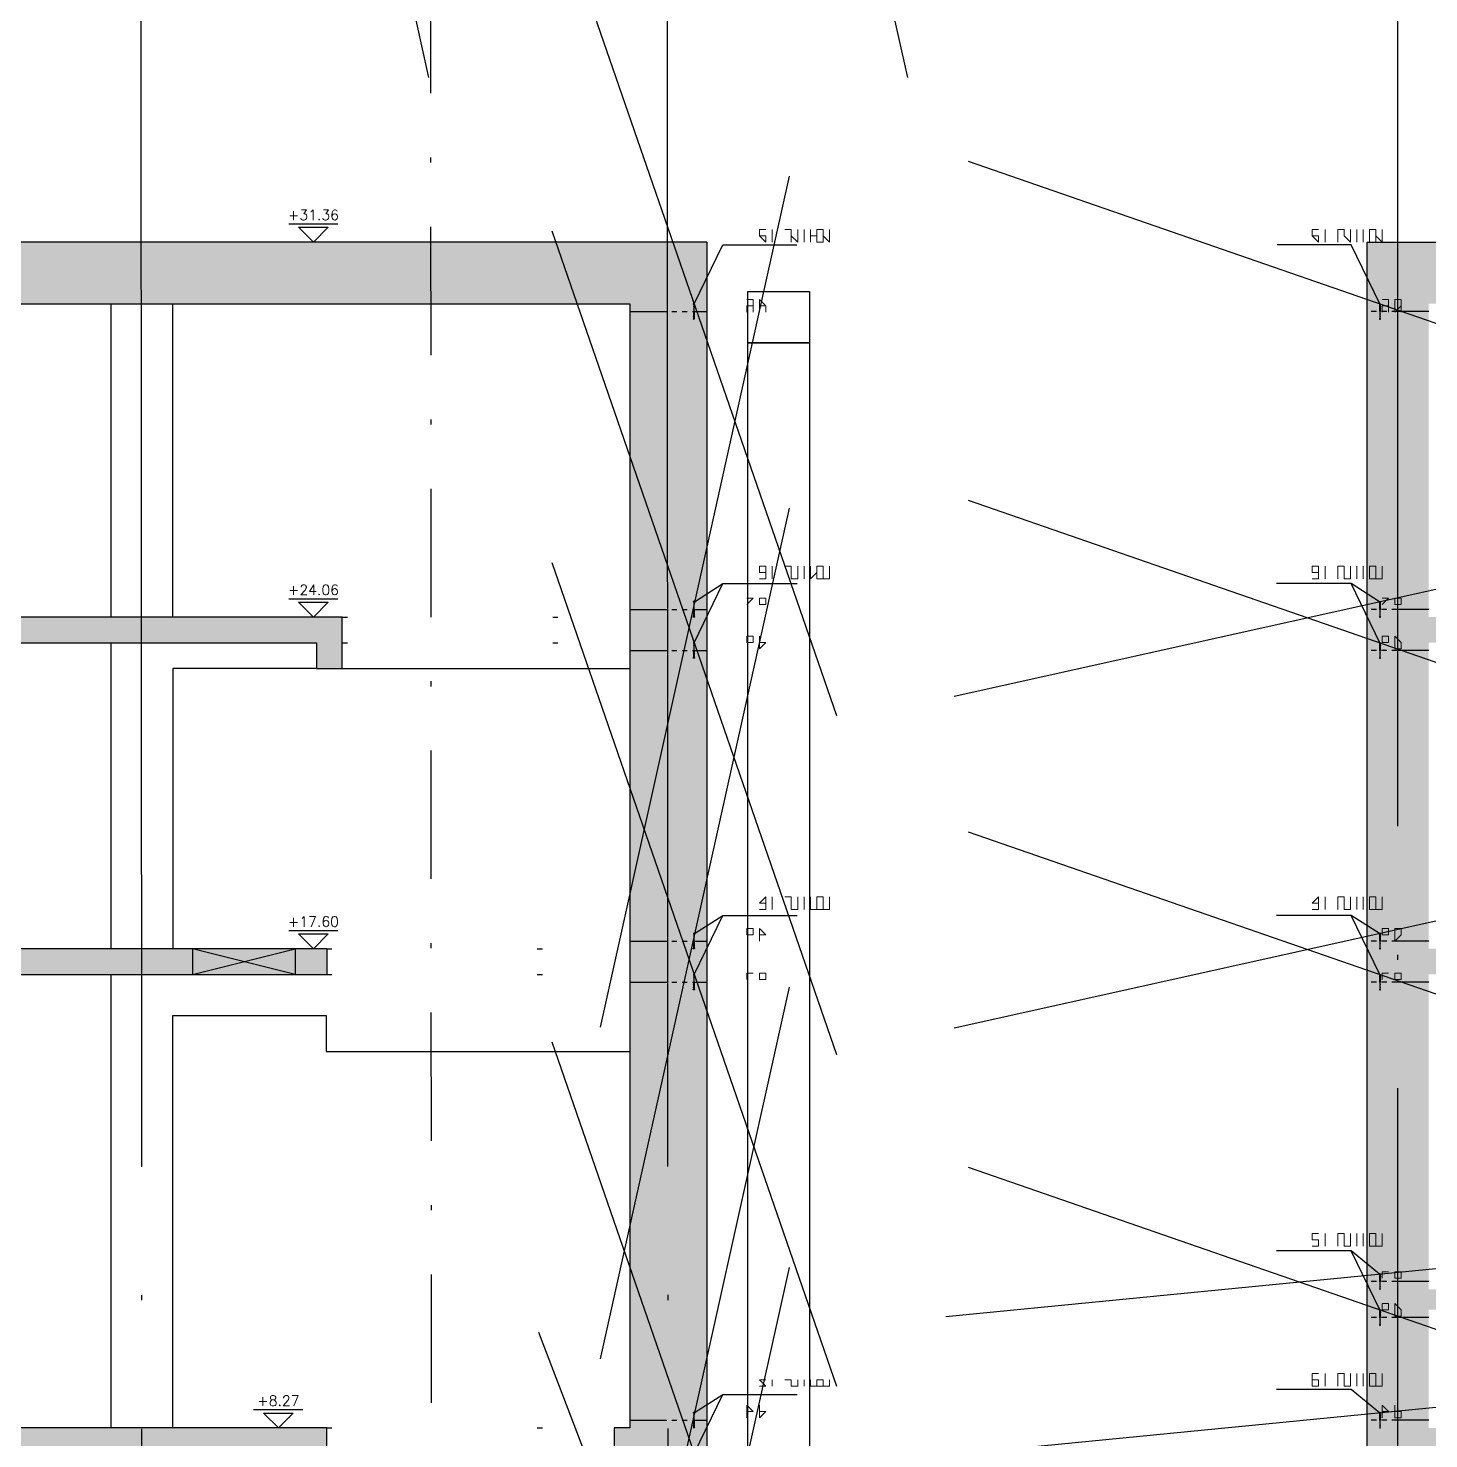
# Model space of a CAD drawing. Header units: millimetres. Extents: x 400382 to 401500, y 4543975 to 4544133.
# Drawn here: x 400696.34 to 400723.62, y 4544030.9 to 4544058.37 of the extents above; entities that cross this region are included whole.
import ezdxf
from ezdxf.enums import TextEntityAlignment as Align

# ---------------------------------------------------------------- set-up
doc = ezdxf.new("R2010")
doc.units = ezdxf.units.MM
for name, pattern in [('ACAD_ISO05W100', [33, 24, -3, 0, -3, 0, -3]), ('AKS', [3, 2.5, -0.25, 0, -0.25]), ('CIZGI', [0.4, 0.25, -0.15]), ('CONTINU', [0]), ('DASHDOT2', [0.5, 0.25, -0.125, 0, -0.125]), ('Dot', [4, 0, -4])]:
    doc.linetypes.add(name, pattern=pattern)
for name, color, linetype in [('aks prota', 2, 'AKS'), ('görünüş prota', 4, 'Continuous'), ('inşaat derzi prota', 11, 'Continuous'), ('kesik prota', 2, 'CIZGI'), ('kesit prota', 1, 'Continuous'), ('kesit tarama prota', 252, 'Continuous'), ('kot prota', 4, 'Continuous'), ('not çizgisi prota', 4, 'Continuous'), ('PRT-AL-TUNEL_EKSENI', 14, 'DASHDOT2'), ('PRT-CST-rc_level', 6, 'Continuous'), ('PRT-CST-rc_levermark', 4, 'Continuous'), ('st_s_su tutucu', 2, 'Continuous'), ('st_s_ölçü', 4, 'Continuous')]:
    doc.layers.add(name, color=color, linetype=linetype)
doc.layers.add('PRT-KD-kazik', color=172, linetype='Continuous', lineweight=25)
doc.styles.add('OLCU', font='romanstw.shx')
doc.dimstyles.new('1-50', dxfattribs={"dimtxt": 10, "dimasz": 4, "dimexe": 4, "dimexo": 8, "dimgap": 4, "dimtad": 1, "dimdec": 1, "dimrnd": 0.05, "dimzin": 9, "dimdsep": 46, "dimtxsty": 'OLCU', "dimblk1": 'OBLIQUE', "dimblk2": 'OBLIQUE', "dimsah": 1, "dimcen": 2, "dimdle": 4, "dimclrd": 4, "dimclre": 4, "dimclrt": 3, "dimadec": 1, "dimazin": 0, "dimtfac": 1, "dimtdec": 1, "dimtix": 1, "dimtmove": 2, "dimatfit": 3, "dimldrblk": 'OBLIQUE', "dimfxl": 1, "dimtvp": 1, "dimtolj": 1, "dimtzin": 1, "dimarcsym": 0})

# ---------------------------------------------------------------- blocks, each defined once
blk = doc.blocks.new('_Oblique')
at = {"layer": 'st_s_ölçü', "lineweight": -2}
blk.add_line((-0.5, -0.5), (0.5, 0.5), dxfattribs=at)
blk = doc.blocks.new('D')
at = {"layer": 'st_s_su tutucu', "linetype": 'CONTINU', "ltscale": 0.2}
for p, q in [((-39987.83090962706, 52508.18991963421), (-39992.63090966878, 52508.18991966914)), ((-39992.63090966878, 52508.18991966914), (-39992.63090980848, 52507.38991968935)), ((-39992.63090980848, 52507.38991968935), (-39990.63090962501, 52506.05655179494)), ((-39990.63090992199, 52478.65671955824), (-39991.93117670823, 52478.6567195757)), ((-39991.93117670823, 52478.6567195757), (-39991.93117659182, 52477.72311959402)), ((-39991.93117659182, 52477.72311959402), (-39990.63090987367, 52477.72311951835)), ((-39990.6309096902, 52498.50671976196), (-39991.53117650332, 52498.50671977942)), ((-39991.53117650332, 52498.50671977942), (-39991.53117639622, 52497.87311976865)), ((-39991.53117639622, 52497.87311976865), (-39990.63090970417, 52497.87311978029)), ((-39990.63090980196, 52488.50671968629), (-39991.53117661508, 52488.50671963972)), ((-39991.53117661508, 52488.50671963972), (-39991.53117662905, 52487.87311965806)), ((-39991.53117662905, 52487.87311965806), (-39990.630909937, 52487.87311964059)), ((-39991.53117661508, 52467.87311965223), (-39991.53117662905, 52468.5067196339)), ((-39991.53117662905, 52468.5067196339), (-39990.630909937, 52468.50671965136)), ((-39990.63090980196, 52467.87311960567), (-39991.53117661508, 52467.87311965223)), ((-39990.63090962501, 52506.05655179494), (-39990.6309096902, 52498.50671976196)), ((-39990.63090970417, 52497.87311978029), (-39990.63090980196, 52488.50671968629)), ((-39990.630909937, 52487.87311964059), (-39990.63090992199, 52478.65671955824)), ((-39990.630909937, 52468.50671965136), (-39990.63090992199, 52477.72311973372)), ((-39990.63090970417, 52458.50671951166), (-39990.63090980196, 52467.87311960567)), ((-39989.83090974534, 52506.05655187643), (-39987.83090964103, 52507.38991968935)), ((-39989.83090955907, 52498.50671965136), (-39989.83090974534, 52506.05655187643)), ((-39988.9306429881, 52498.50671966883), (-39989.83090955907, 52498.50671965136)), ((-39989.83090992229, 52488.50671961062), (-39989.83090981984, 52497.87311973373)), ((-39989.83090981984, 52497.87311973373), (-39988.93064300207, 52497.87311962313)), ((-39988.93064335132, 52488.50671965136), (-39989.83090992229, 52488.50671961062)), ((-39989.83091007002, 52478.65671960481), (-39989.8309099316, 52487.87311978029)), ((-39989.8309099316, 52487.87311978029), (-39988.93064311383, 52487.87311964059)), ((-39988.53064343977, 52478.65671965137), (-39989.83091007002, 52478.65671960481)), ((-39989.83090998934, 52477.72311965805), (-39988.53064344908, 52477.72311964058)), ((-39989.83091007002, 52477.72311968715), (-39989.8309099316, 52468.50671951166)), ((-39989.8309099316, 52468.50671951166), (-39988.93064311383, 52468.50671965136)), ((-39988.93064335132, 52467.87311964059), (-39989.83090992229, 52467.87311968134)), ((-39989.83090992229, 52467.87311968134), (-39989.83090981984, 52458.50671955823)), ((-39988.93064300207, 52497.87311962313), (-39988.9306429881, 52498.50671966883)), ((-39988.93064311383, 52487.87311964059), (-39988.93064335132, 52488.50671965136)), ((-39988.93064311383, 52468.50671965136), (-39988.93064335132, 52467.87311964059)), ((-39988.53064344908, 52477.72311964058), (-39988.53064343977, 52478.65671965137)), ((-39987.83090964103, 52507.38991968935), (-39987.83090962706, 52508.18991963421)), ((-39992.63090980848, 52448.98991960261), (-39990.63090962501, 52450.32328749701)), ((-39992.63090966878, 52448.18991962282), (-39992.63090980848, 52448.98991960261)), ((-39987.83090962706, 52448.18991965774), (-39992.63090966878, 52448.18991962282)), ((-39991.53117650332, 52457.87311951254), (-39991.53117639622, 52458.50671952331)), ((-39991.53117639622, 52458.50671952331), (-39990.63090970417, 52458.50671951166)), ((-39990.6309096902, 52457.87311953), (-39991.53117650332, 52457.87311951254)), ((-39990.63090962501, 52450.32328749701), (-39990.6309096902, 52457.87311953)), ((-39989.83090981984, 52458.50671955823), (-39988.93064300207, 52458.50671966883)), ((-39988.9306429881, 52457.87311962313), (-39989.83090955907, 52457.87311964059)), ((-39989.83090955907, 52457.87311964059), (-39989.83090974534, 52450.32328741552)), ((-39989.83090974534, 52450.32328741552), (-39987.83090964103, 52448.98991960261)), ((-39988.93064300207, 52458.50671966883), (-39988.9306429881, 52457.87311962313)), ((-39987.83090964103, 52448.98991960261), (-39987.83090962706, 52448.18991965774))]:
    blk.add_line(p, q, dxfattribs=at)
blk = doc.blocks.new('KOTK5')
at = {"layer": 'PRT-CST-rc_levermark'}
blk.add_line((216.6666666667443, 160), (-213.3333333332557, 160), dxfattribs=at)
blk.add_lwpolyline([(130, 130), (-130, 130), (0, 0)], close=True, dxfattribs=at)
at = {"layer": 'PRT-CST-rc_level', "style": 'OLCU'}
blk.add_attdef('000.00', text='', height=90, dxfattribs=at).set_placement((0, 193.1381784435362), align=Align.CENTER)

msp = doc.modelspace()

# ---------------------------------------------------------------- hatches: boundary and pattern name
at = {"layer": 'kesit tarama prota'}
h = msp.add_hatch(color=256, dxfattribs=at)
h.dxf.hatch_style = 1
h.paths.add_polyline_path([(400808.8472746985, 4544017.599164851), (400784.5815434135, 4544017.599164851), (400784.5815434135, 4544019.329164851), (400830.3465555604, 4544019.329164851), (400830.3465555604, 4544017.599164851), (400810.1871660505, 4544017.599164851), (400810.1871660505, 4544015.049161539), (400843.7878242671, 4544015.049161539), (400843.7878242671, 4544017.599161539), (400843.7878242671, 4544031.109164851), (400843.7622243776, 4544031.109164851), (400843.7622243776, 4544033.409164851), (400844.2622243776, 4544033.409164851), (400844.2622243776, 4544033.609164851), (400846.6412325969, 4544033.609164851), (400846.6412325969, 4544031.109164851), (400843.7878242671, 4544031.109164851), (400843.7878242671, 4544029.409164851), (400863.8162687602, 4544029.409164851), (400865.0259509259, 4544025.659164851), (400873.1232243758, 4544025.659164851), (400873.1232243758, 4544054.199164851), (400865.0212243546, 4544054.199164851), (400865.0212243546, 4544056.859164851), (400862.4232243565, 4544056.859164851), (400862.4232243565, 4544054.199164851), (400858.1232243564, 4544054.199164851), (400858.1232243564, 4544057.369164851), (400857.8232243566, 4544057.369164851), (400857.8232243566, 4544052.99916485), (400862.2232243565, 4544052.99916485), (400862.2232243565, 4544046.899164852), (400862.2232243565, 4544046.399164852), (400862.2232243565, 4544040.439164851), (400862.2232243565, 4544039.939164851), (400862.2232243565, 4544031.109164851), (400846.9412325968, 4544031.109164851), (400846.9412325968, 4544033.409164851), (400860.4232243565, 4544033.409164851), (400860.4232243565, 4544033.809164851), (400844.0622243776, 4544033.809164851), (400844.0622243776, 4544033.609164851), (400843.7622243776, 4544033.609164851), (400843.7622243776, 4544033.99916485), (400843.4622243776, 4544033.99916485), (400843.4622243776, 4544034.16916485), (400843.1622243775, 4544034.16916485), (400843.1622243775, 4544034.33916485), (400842.8622243777, 4544034.33916485), (400842.8622243777, 4544034.509164851), (400842.5622243776, 4544034.509164851), (400842.5622243776, 4544034.679164851), (400842.2622243776, 4544034.679164851), (400842.2622243776, 4544034.849164851), (400841.9622243776, 4544034.849164851), (400841.9622243776, 4544035.019164851), (400841.6622243775, 4544035.019164851), (400841.6622243775, 4544035.189164851), (400841.3622243777, 4544035.189164851), (400841.3622243777, 4544035.359164851), (400841.0622243776, 4544035.359164851), (400841.0622243776, 4544035.529164851), (400840.7622243776, 4544035.529164851), (400840.7622243776, 4544035.699164851), (400840.4622243776, 4544035.699164851), (400840.4622243776, 4544035.869164851), (400840.1622243775, 4544035.869164851), (400840.1622243775, 4544036.039164851), (400838.9622243776, 4544036.039164851), (400838.9622243776, 4544036.209164851), (400838.6622243775, 4544036.209164851), (400838.6622243775, 4544036.379164851), (400838.3622243777, 4544036.379164851), (400838.3622243777, 4544036.549164851), (400838.0622243776, 4544036.549164851), (400838.0622243776, 4544036.719164851), (400837.7622243776, 4544036.719164851), (400837.7622243776, 4544036.889164851), (400837.4622243776, 4544036.889164851), (400837.4622243776, 4544037.059164851), (400837.1622243775, 4544037.059164851), (400837.1622243775, 4544037.229164851), (400836.8622243777, 4544037.229164851), (400836.8622243777, 4544037.399164851), (400836.5622243776, 4544037.399164851), (400836.5622243776, 4544037.569164851), (400836.2622243776, 4544037.569164851), (400836.2622243776, 4544037.739164851), (400835.9622243776, 4544037.739164851), (400835.9622243776, 4544037.909164851), (400835.6622243775, 4544037.909164851), (400835.6622243775, 4544038.079164851), (400835.3622243777, 4544038.079164851), (400835.3622243777, 4544038.24916485), (400834.1622243775, 4544038.24916485), (400834.1622243775, 4544038.41916485), (400833.8622243777, 4544038.41916485), (400833.8622243777, 4544038.58916485), (400833.5622243776, 4544038.58916485), (400833.5622243776, 4544038.759164851), (400833.2622243776, 4544038.759164851), (400833.2622243776, 4544038.929164851), (400832.9622243776, 4544038.929164851), (400832.9622243776, 4544039.099164851), (400832.6622243775, 4544039.099164851), (400832.6622243775, 4544039.269164851), (400832.3622243777, 4544039.269164851), (400832.3622243777, 4544039.439164851), (400832.0622243776, 4544039.439164851), (400832.0622243776, 4544039.609164851), (400831.7622243776, 4544039.609164851), (400831.7622243776, 4544039.779164851), (400831.4622243776, 4544039.779164851), (400831.4622243776, 4544039.949164851), (400831.1622243775, 4544039.949164851), (400831.1622243775, 4544040.119164851), (400830.8622243777, 4544040.119164851), (400830.8622243777, 4544040.289164851), (400830.5622243776, 4544040.289164851), (400830.5622243776, 4544040.439164851), (400815.3376212104, 4544040.439164851), (400815.3376212104, 4544046.349164852), (400815.0376212103, 4544046.349164852), (400815.0376212103, 4544040.439164851), (400809.0376212103, 4544040.439164851), (400809.0376212103, 4544046.349164852), (400808.7376212105, 4544046.349164852), (400808.7376212105, 4544040.439164851), (400808.7376212105, 4544040.339164851), (400808.4876212105, 4544040.339164851), (400808.4876212105, 4544040.439164851), (400793.228035243, 4544040.439164851), (400793.228035243, 4544039.939164851), (400828.0117357427, 4544039.939164851), (400828.0117357427, 4544038.439164851), (400832.3339824385, 4544038.439164851), (400840.3533776782, 4544033.809164851), (400795.528035243, 4544033.809164851), (400795.528035243, 4544033.409164851), (400840.8412325969, 4544033.409164851), (400840.8412325969, 4544031.109164851), (400820.0580352428, 4544031.109164851), (400820.0580352428, 4544033.359164851), (400819.758035243, 4544033.359164851), (400819.758035243, 4544031.109164851), (400802.758035243, 4544031.109164851), (400802.758035243, 4544033.359164851), (400802.458035243, 4544033.359164851), (400802.458035243, 4544031.109164851), (400795.6280352429, 4544031.109164851), (400795.6280352429, 4544030.109164851), (400840.725481357, 4544030.109164851), (400840.725481357, 4544025.649164851), (400795.6280352429, 4544025.649164851), (400795.6280352429, 4544024.149164851), (400793.528035243, 4544024.149164851), (400793.528035243, 4544025.649164851), (400776.2167589676, 4544025.649164851), (400776.2167589676, 4544025.449164851), (400775.9165133359, 4544025.449164851), (400775.9165133359, 4544025.83916485), (400775.6265133359, 4544025.83916485), (400775.6265133359, 4544026.009164851), (400775.336513336, 4544026.009164851), (400775.336513336, 4544026.179164851), (400775.046513336, 4544026.179164851), (400775.046513336, 4544026.349164851), (400774.756513336, 4544026.349164851), (400774.756513336, 4544026.519164851), (400774.4665133359, 4544026.519164851), (400774.4665133359, 4544026.689164851), (400774.1765133359, 4544026.689164851), (400774.1765133359, 4544026.859164851), (400773.8865133359, 4544026.859164851), (400773.8865133359, 4544027.029164851), (400773.5965133361, 4544027.029164851), (400773.5965133361, 4544027.199164851), (400773.306513336, 4544027.199164851), (400773.306513336, 4544027.369164851), (400773.016513336, 4544027.369164851), (400773.016513336, 4544027.539164851), (400772.7265133359, 4544027.539164851), (400772.7265133359, 4544027.709164851), (400772.4365133359, 4544027.709164851), (400772.4365133359, 4544027.879164851), (400772.1465133359, 4544027.879164851), (400772.1465133359, 4544028.049164851), (400771.8565133361, 4544028.049164851), (400771.8565133361, 4544028.219164851), (400771.566513336, 4544028.219164851), (400771.566513336, 4544028.389164851), (400770.076513336, 4544028.389164851), (400770.076513336, 4544028.559164851), (400769.786513336, 4544028.559164851), (400769.786513336, 4544028.729164851), (400769.496513336, 4544028.729164851), (400769.496513336, 4544028.899164851), (400769.2065133359, 4544028.899164851), (400769.2065133359, 4544029.069164851), (400768.9165133359, 4544029.069164851), (400768.9165133359, 4544029.239164851), (400768.6265133359, 4544029.239164851), (400768.6265133359, 4544029.409164851), (400768.336513336, 4544029.409164851), (400768.336513336, 4544029.579164851), (400768.046513336, 4544029.579164851), (400768.046513336, 4544029.74916485), (400767.756513336, 4544029.74916485), (400767.756513336, 4544029.91916485), (400767.4665133359, 4544029.91916485), (400767.4665133359, 4544030.08916485), (400767.1765133359, 4544030.08916485), (400767.1765133359, 4544030.259164851), (400766.8865133359, 4544030.259164851), (400766.8865133359, 4544030.429164851), (400766.5965133361, 4544030.429164851), (400766.5965133361, 4544030.599164851), (400766.306513336, 4544030.599164851), (400766.306513336, 4544030.769164851), (400766.016513336, 4544030.769164851), (400766.016513336, 4544030.939164851), (400765.7265133359, 4544030.939164851), (400765.7265133359, 4544031.109164851), (400764.236513336, 4544031.109164851), (400764.236513336, 4544031.279164851), (400763.9465133359, 4544031.279164851), (400763.9465133359, 4544031.449164851), (400763.6565133359, 4544031.449164851), (400763.6565133359, 4544031.619164851), (400763.3665133361, 4544031.619164851), (400763.3665133361, 4544031.789164851), (400763.076513336, 4544031.789164851), (400763.076513336, 4544031.959164851), (400762.786513336, 4544031.959164851), (400762.786513336, 4544032.129164851), (400762.496513336, 4544032.129164851), (400762.496513336, 4544032.299164851), (400762.2065133359, 4544032.299164851), (400762.2065133359, 4544032.469164851), (400761.9165133359, 4544032.469164851), (400761.9165133359, 4544032.639164851), (400761.6265133359, 4544032.639164851), (400761.6265133359, 4544032.809164851), (400761.336513336, 4544032.809164851), (400761.336513336, 4544032.979164851), (400761.046513336, 4544032.979164851), (400761.046513336, 4544033.149164851), (400760.756513336, 4544033.149164851), (400760.756513336, 4544033.319164851), (400760.4665133359, 4544033.319164851), (400760.4665133359, 4544033.489164851), (400760.1765133359, 4544033.489164851), (400760.1765133359, 4544033.659164851), (400759.8865133359, 4544033.659164851), (400759.8865133359, 4544033.809164851), (400733.3232243757, 4544033.809164851), (400733.3232243757, 4544039.939164851), (400740.8732248032, 4544039.939164851), (400740.8732248032, 4544040.439164851), (400733.3232243757, 4544040.439164851), (400733.3232243757, 4544046.399164852), (400769.7834920441, 4544046.399164852), (400769.7834920441, 4544046.899164851), (400733.3232243757, 4544046.899164852), (400733.3232243757, 4544052.99916485), (400751.6302963146, 4544052.99916485), (400751.6302963146, 4544055.579164851), (400751.3302963146, 4544055.579164851), (400751.3302963146, 4544054.199164851), (400733.1232243758, 4544054.199164851), (400733.1232243758, 4544054.729164851), (400730.5232243757, 4544054.729164851), (400730.5232243757, 4544054.199164851), (400722.4232243719, 4544054.199164851), (400722.4232243719, 4544029.409164851), (400734.2135422102, 4544029.409164851), (400735.4232243758, 4544025.659164851), (400742.1732243777, 4544025.659164851), (400743.3829065433, 4544029.409164851), (400759.1747985496, 4544029.409164851), (400761.8547985496, 4544024.049164851), (400771.142242593, 4544024.049164851), (400771.142242593, 4544025.649164851), (400770.076513336, 4544025.649164851), (400770.076513336, 4544028.189164851), (400771.222213658, 4544028.189164851), (400775.6165133361, 4544025.613196074), (400775.6165133361, 4544024.619161539), (400774.1999709297, 4544024.619161539), (400774.1999709297, 4544025.249161539), (400773.0444654704, 4544025.249161539), (400773.0444654704, 4544025.649161539), (400771.142242593, 4544025.649161539), (400771.142242593, 4544024.049164851), (400771.142242593, 4544017.599164851), (400771.142242593, 4544015.049161539), (400808.8472746985, 4544015.049161539)])
h.paths.add_polyline_path([(400782.8812237482, 4544019.529164851), (400782.8812237482, 4544019.329164851), (400784.1562180219, 4544019.329164851), (400784.1562180219, 4544017.599164851), (400783.0672357532, 4544017.599164851), (400781.3841558381, 4544017.049164851), (400779.1042598246, 4544017.049164851), (400777.4211799519, 4544017.599164851), (400774.2045855031, 4544017.599164851), (400774.2045855031, 4544023.74916485), (400779.6471425656, 4544023.74916485), (400779.6471425656, 4544025.049164851), (400792.9280352429, 4544025.049164851), (400792.9280352429, 4544023.549164851), (400796.228035243, 4544023.549164851), (400796.228035243, 4544025.049164851), (400840.725481357, 4544025.049164851), (400840.725481357, 4544017.599164851), (400837.5088812849, 4544017.599164851), (400835.8258075726, 4544017.049164851), (400833.5459115594, 4544017.049164851), (400831.8628316869, 4544017.599164851), (400830.7735822538, 4544017.599164851), (400830.7735822538, 4544019.329164851), (400832.0488404711, 4544019.329164851), (400832.0488404711, 4544019.529164851)], flags=16)
h.paths.add_polyline_path([(400779.0471597209, 4544024.149164851), (400775.9165133359, 4544024.149164851), (400775.9165133359, 4544025.24916485), (400776.4167589678, 4544025.24916485), (400776.4167589678, 4544025.449164851), (400779.0471597209, 4544025.449164851)], flags=16)
h.paths.add_polyline_path([(400769.776513336, 4544025.649164851), (400763.5547985495, 4544025.649164851), (400763.5547985495, 4544030.509164851), (400763.5547985495, 4544031.109164851), (400758.367600526, 4544031.109164851), (400758.367600526, 4544033.609164851), (400759.5763313051, 4544033.609164851), (400763.5547985495, 4544031.276959915), (400763.5547985495, 4544031.109164851), (400763.5547985495, 4544030.509164851), (400764.7727337419, 4544030.509164851), (400769.776513336, 4544027.620231356)], flags=16)
h.paths.add_polyline_path([(400758.0676005259, 4544031.109164851), (400740.7732243775, 4544031.109164851), (400740.4732243775, 4544031.109164851), (400740.4732243775, 4544027.359164851), (400737.1232243758, 4544027.359164851), (400737.1232243758, 4544031.109164851), (400736.8232243757, 4544031.109164851), (400733.3232243757, 4544031.109164851), (400733.3232243757, 4544033.409164851), (400758.0676005259, 4544033.409164851)], flags=16)
h.paths.add_polyline_path([(400828.6117357428, 4544038.939164851), (400828.6117357428, 4544040.239164851), (400830.2447905028, 4544040.239164851), (400832.4679570347, 4544038.979370483), (400832.4679570347, 4544038.939164851)], flags=16)
h.paths.add_polyline_path([(400834.1622243775, 4544037.960979145), (400834.1622243775, 4544038.049164851), (400835.0094963859, 4544038.049164851), (400838.6622243775, 4544035.979285656), (400838.6622243775, 4544035.362902934)], flags=16)
h.paths.add_polyline_path([(400838.9622243776, 4544035.189697852), (400838.9622243776, 4544035.83916485), (400839.8094963857, 4544035.83916485), (400843.4622243776, 4544033.769285656), (400843.4622243776, 4544031.109164851), (400841.3412325969, 4544031.109164851), (400841.3412325969, 4544033.816176817)], flags=16)
h.paths.add_polyline_path([(400732.7232243756, 4544031.109164851), (400729.3232243757, 4544031.109164851), (400729.3232243757, 4544052.99916485), (400730.8232243757, 4544052.99916485), (400730.8232243757, 4544054.429164851), (400732.7232243756, 4544054.429164851)], flags=16)
h.paths.add_polyline_path([(400728.8232243757, 4544031.109164851), (400723.6232243718, 4544031.109164851), (400723.6232243718, 4544033.409164851), (400728.8232243757, 4544033.409164851)], flags=16)
h.paths.add_polyline_path([(400728.8232243757, 4544033.809164851), (400723.6232243718, 4544033.809164851), (400723.6232243718, 4544039.939164851), (400728.8232243757, 4544039.939164851)], flags=16)
h.paths.add_polyline_path([(400728.8232243757, 4544040.439164851), (400723.6232243718, 4544040.439164851), (400723.6232243718, 4544046.399164852), (400728.8232243757, 4544046.399164852)], flags=16)
h.paths.add_polyline_path([(400728.8232243757, 4544046.899164852), (400723.6232243718, 4544046.899164852), (400723.6232243718, 4544052.99916485), (400728.8232243757, 4544052.99916485)], flags=16)
h.paths.add_polyline_path([(400862.8259509259, 4544031.109164851), (400862.8259509259, 4544056.659164851), (400864.7212243546, 4544056.659164851), (400864.7212243546, 4544052.99916485), (400866.2259509258, 4544052.99916485), (400866.2259509258, 4544031.109164851)], flags=16)
h.paths.add_polyline_path([(400866.7259509258, 4544027.359164851), (400866.7259509258, 4544033.409164851), (400871.9232243758, 4544033.409164851), (400871.9232243758, 4544031.109164851), (400871.9232243758, 4544027.359164851)], flags=16)
h.paths.add_polyline_path([(400866.7259509258, 4544033.809164851), (400866.7259509258, 4544039.939164851), (400871.9232243758, 4544039.939164851), (400871.9232243758, 4544033.809164851)], flags=16)
h.paths.add_polyline_path([(400866.7259509258, 4544040.439164851), (400866.7259509258, 4544046.399164852), (400871.9232243758, 4544046.399164852), (400871.9232243758, 4544040.439164851)], flags=16)
h.paths.add_polyline_path([(400866.7259509258, 4544046.899164852), (400866.7259509258, 4544052.99916485), (400871.9232243758, 4544052.99916485), (400871.9232243758, 4544046.899164852)], flags=16)
h = msp.add_hatch(color=256, dxfattribs=at)
h.dxf.hatch_style = 1
h.paths.add_polyline_path([(400709.5583432475, 4544054.199164851), (400665.4724852585, 4544054.199164851), (400665.4724852585, 4544052.99916485), (400708.0583432475, 4544052.99916485), (400708.0583432475, 4544031.109625837), (400707.7583432472, 4544031.109625837), (400707.7583432472, 4544025.649164851), (400690.1083719321, 4544025.649164851), (400690.1083719321, 4544025.049164851), (400698.5572176646, 4544025.049164851), (400698.5575363804, 4544024.449164975), (400699.1583416951, 4544024.449164975), (400699.1583416951, 4544025.049164851), (400701.5583432473, 4544025.049164851), (400701.5583432473, 4544023.74916485), (400702.1583432474, 4544023.74916485), (400702.1583432474, 4544025.049164851), (400707.7583432472, 4544025.049164851), (400707.7583432472, 4544017.599164851), (400705.8667790734, 4544017.599164851), (400704.8774835761, 4544017.049161539), (400703.5373943227, 4544017.049161539), (400702.5480951795, 4544017.599164851), (400701.9077637221, 4544017.599164851), (400701.9077637221, 4544019.329164851), (400702.6583416958, 4544019.329164851), (400702.6583416958, 4544019.529164851), (400700.9583747711, 4544019.529164851), (400700.9583747711, 4544019.329164851), (400701.6577637296, 4544019.329164851), (400701.6577637296, 4544017.599164851), (400690.632617668, 4544017.599164851), (400690.632617668, 4544015.599164851), (400702.0295194888, 4544015.599164851), (400703.018818632, 4544015.049161539), (400705.3960609373, 4544015.049161539), (400706.3853564346, 4544015.049164851), (400709.5583432475, 4544015.049164851)])
h = msp.add_hatch(color=256, dxfattribs=at)
h.dxf.hatch_style = 1
h.paths.add_polyline_path([(400702.4583432474, 4544046.899134774), (400665.4724852585, 4544046.899166022), (400665.4724852585, 4544046.099165357), (400668.3587746012, 4544046.099165357), (400668.3587746012, 4544046.399164588), (400701.9583437196, 4544046.399135211), (400701.9583432474, 4544045.899019835), (400702.4583432463, 4544045.899019835)])
h = msp.add_hatch(color=256, dxfattribs=at)
h.dxf.hatch_style = 1
h.paths.add_polyline_path([(400702.1583432471, 4544040.439164852), (400691.0583416955, 4544040.439164852), (400691.0583416955, 4544039.439164852), (400692.2583416954, 4544039.439164852), (400692.2583416954, 4544039.939164851), (400702.1583432471, 4544039.939164851)])
h = msp.add_hatch(color=256, dxfattribs=at)
h.dxf.hatch_style = 1
h.paths.add_polyline_path([(400702.1583416949, 4544031.109164851), (400666.8583416953, 4544031.109164851), (400666.8583416953, 4544015.049164851), (400672.8720643595, 4544015.049164851), (400673.8676720622, 4544015.599164851), (400685.8326176666, 4544015.599164851), (400685.8326176666, 4544017.599164851), (400674.7577645185, 4544017.599164851), (400674.7577645185, 4544019.329164851), (400675.4588411273, 4544019.329164851), (400675.4588411273, 4544019.529164851), (400673.7583416949, 4544019.529164851), (400673.7583416949, 4544019.329164851), (400674.5077645259, 4544019.329164851), (400674.5077645259, 4544017.599164851), (400673.8676720622, 4544017.599164851), (400672.8720643595, 4544017.046151418), (400671.5428086517, 4544017.046151418), (400670.5480988252, 4544017.599164851), (400668.6583416951, 4544017.599164851), (400668.6583416951, 4544025.049164851), (400686.3083719308, 4544025.049164851), (400686.3083719308, 4544025.649164851), (400668.6583416963, 4544025.649164851), (400668.6583416963, 4544030.109164851), (400678.4583416951, 4544030.109164851), (400678.4583416951, 4544030.609164851), (400702.1583416949, 4544030.609164851)])

# ---------------------------------------------------------------- linework, layer by layer
at = {"layer": 'aks prota', "ltscale": 10}
for p, q in [((400698.5665332871, 4544006.093812946), (400698.5418215801, 4544060.548779705)), ((400708.8165322316, 4544006.098464403), (400708.7918205247, 4544060.553431163)), ((400723.0232243717, 4544012.724315195), (400723.0232243717, 4544060.552824088))]:
    msp.add_line(p, q, dxfattribs=at)
at = {"layer": 'görünüş prota'}
for p, q in [((400697.9583416951, 4544046.899164852), (400697.9583416951, 4544052.99916485)), ((400699.1583416951, 4544046.899164852), (400699.1583416951, 4544052.99916485)), ((400697.9583416951, 4544040.439164852), (400697.9583416951, 4544046.399164852)), ((400697.9583416951, 4544031.109164851), (400697.9583416951, 4544039.939164851)), ((400702.1427612314, 4544039.139164852), (400702.1427612314, 4544038.439684676))]:
    msp.add_line(p, q, dxfattribs=at)
at = {"layer": 'görünüş prota', "color": 4, "linetype": 'Dot'}
for points in [[(400702.4583432474, 4544046.899134774), (400708.0583432475, 4544046.899134774)], [(400702.4583432474, 4544046.399134774), (400708.0583432475, 4544046.399654596)], [(400702.1583416953, 4544040.439684676), (400708.0583432475, 4544040.439684676)], [(400702.1583416953, 4544039.939164851), (400708.0583432475, 4544039.939684674)], [(400702.1583416949, 4544031.10910609), (400707.7583432472, 4544031.109625837)]]:
    msp.add_lwpolyline(points, dxfattribs=at)
at = {"layer": 'görünüş prota'}
for points in [[(400701.9583432474, 4544045.899019835), (400699.1583416951, 4544045.899019835), (400699.1583416951, 4544040.439164852)], [(400702.4583432463, 4544045.899019831), (400708.0583432475, 4544045.899019831)], [(400699.1583416951, 4544031.109164851), (400699.1583416951, 4544039.139164852), (400702.1427612314, 4544039.139164852)], [(400702.1427612314, 4544038.439684676), (400708.0583432475, 4544038.439684676)]]:
    msp.add_lwpolyline(points, dxfattribs=at)
at = {"layer": 'inşaat derzi prota', "linetype": 'ACAD_ISO05W100', "ltscale": 0.03}
for points in [[(400708.0583432475, 4544052.848675106), (400709.5583432475, 4544052.848675106)], [(400723.6232242782, 4544052.849164851), (400722.4232242783, 4544052.849164851)], [(400708.0583432475, 4544047.049164851), (400709.5583432475, 4544047.049164851)], [(400723.6232242782, 4544047.049164851), (400722.4232242783, 4544047.049164851)], [(400708.0583432475, 4544046.24916485), (400709.5583432475, 4544046.24916485)], [(400723.6232242782, 4544046.24916485), (400722.4232242783, 4544046.24916485)], [(400708.0583432475, 4544040.589714753), (400709.5583432475, 4544040.589714753)], [(400723.6232242782, 4544040.58916485), (400722.4232242783, 4544040.58916485)], [(400708.0583432475, 4544039.789714754), (400709.5583432475, 4544039.789714754)], [(400723.6232242782, 4544039.78916485), (400722.4232242783, 4544039.78916485)], [(400723.6232242782, 4544033.95916485), (400722.4232242783, 4544033.95916485)], [(400723.6232242782, 4544033.25916485), (400722.4232242783, 4544033.25916485)], [(400708.0583432475, 4544031.259655914), (400709.5583432475, 4544031.259655914)], [(400723.6232242782, 4544031.25916485), (400722.4232242783, 4544031.25916485)]]:
    msp.add_lwpolyline(points, dxfattribs=at)
at = {"layer": 'kesik prota', "ltscale": 10}
msp.add_lwpolyline([(400699.5421071621, 4544040.439164852), (400699.5421071621, 4544039.939164851), (400701.5427162708, 4544040.439164852), (400701.5427162708, 4544039.939164851), (400699.5421071621, 4544040.439164852)], dxfattribs=at)
at = {"layer": 'kesit prota', "color": 1}
for p, q in [((400709.5583432475, 4544054.199164851), (400709.5583432475, 4544015.049164851)), ((400702.1583432471, 4544040.439164852), (400702.1583432471, 4544039.939164851))]:
    msp.add_line(p, q, dxfattribs=at)
for points in [[(400709.5583432475, 4544054.199164851), (400665.4724852585, 4544054.199164851)], [(400665.4724852585, 4544052.99916485), (400708.0583432475, 4544052.99916485), (400708.0583432475, 4544031.109625837), (400707.7583432472, 4544031.109625837), (400707.7583432472, 4544025.649164851), (400690.1083719321, 4544025.649164851), (400690.1083719321, 4544025.049164851), (400698.5472176645, 4544025.049164851)], [(400665.4724852585, 4544046.899165376), (400665.4724852585, 4544046.099165357), (400668.3587746012, 4544046.099165357), (400668.3587746012, 4544046.399164588), (400701.9583437196, 4544046.399135211), (400701.9583432474, 4544045.899019835), (400702.4583432463, 4544045.899019835), (400702.4583432474, 4544046.899134774), (400665.4724852585, 4544046.899166022)], [(400674.5077645259, 4544017.599164851), (400673.8676720622, 4544017.599164851), (400672.8720643595, 4544017.046151418), (400671.5428086517, 4544017.046151418), (400670.5480988252, 4544017.599164851), (400668.6583416951, 4544017.599164851), (400668.6583416951, 4544025.049164851), (400686.3083719308, 4544025.049164851), (400686.3083719308, 4544025.649164851), (400668.6583416963, 4544025.649164851), (400668.6583416963, 4544030.109164851), (400678.4583416951, 4544030.109164851), (400678.4583416951, 4544030.609164851), (400702.1583416949, 4544030.609164851), (400702.1583416949, 4544031.109164851), (400666.8583416953, 4544031.109164851), (400666.8583416953, 4544015.049164851), (400672.8720643595, 4544015.049164851), (400673.8676720622, 4544015.599164851)]]:
    msp.add_lwpolyline(points, dxfattribs=at)
at = {"layer": 'kesit prota'}
for points in [[(400734.2135422102, 4544029.409164851), (400722.4232243719, 4544029.409164851), (400722.4232243719, 4544054.199164851), (400730.5232243757, 4544054.199164851)], [(400702.1583416953, 4544040.439164852), (400691.0583416955, 4544040.439164852), (400691.0583416955, 4544039.439164852), (400692.2583416954, 4544039.439164852), (400692.2583416954, 4544039.939164851), (400702.1583416953, 4544039.939164851)]]:
    msp.add_lwpolyline(points, dxfattribs=at)
at = {"layer": 'PRT-AL-TUNEL_EKSENI', "ltscale": 10}
msp.add_line((400704.2083416951, 4544006.098464403), (400704.183629988, 4544060.553431163), dxfattribs=at)
at = {"layer": 'PRT-KD-kazik', "color": 3}
for points in [[(400710.3583430327, 4544053.239164859), (400711.5583431744, 4544053.239164859), (400711.5583431744, 4544052.23916486), (400710.3583430327, 4544052.23916486)], [(400710.3583430336, 4544052.239164859), (400711.5583431744, 4544052.239164859), (400711.5583431744, 4544007.93916486), (400710.3583430336, 4544007.93916486)]]:
    msp.add_lwpolyline(points, close=True, dxfattribs=at)
at = {"layer": 'st_s_ölçü', "color": 6, "lineweight": 0}
for points in [[(400710.7108670953, 4544054.446972531), (400710.587107471, 4544054.446972531), (400710.587107471, 4544054.323212907), (400710.7108670953, 4544054.323212907), (400710.7108670953, 4544054.199453282), (400710.587107471, 4544054.323212907)], [(400711.0821459682, 4544054.446972531), (400711.2059055925, 4544054.446972531)], [(400711.2059055925, 4544054.446972531), (400711.2059055925, 4544054.199453282)], [(400711.2059055925, 4544054.446972531), (400711.2059055925, 4544054.323212907), (400711.3296652171, 4544054.199453282), (400711.3296652171, 4544054.323212907), (400711.3296652171, 4544054.446972531)], [(400711.4534248414, 4544054.446972531), (400711.4534248414, 4544054.199453282)], [(400711.5771844657, 4544054.446972531), (400711.5771844657, 4544054.323212907), (400711.5771844657, 4544054.199453282), (400711.5771844657, 4544054.323212907), (400711.70094409, 4544054.323212907), (400711.70094409, 4544054.446972531)], [(400711.8247037143, 4544054.446972531), (400711.70094409, 4544054.446972531), (400711.70094409, 4544054.323212907), (400711.70094409, 4544054.199453282), (400711.8247037143, 4544054.199453282), (400711.8247037143, 4544054.323212907)], [(400711.8247037143, 4544054.446972531), (400711.8247037143, 4544054.323212907), (400711.9484633387, 4544054.199453282), (400711.9484633387, 4544054.323212907), (400711.9484633387, 4544054.446972531)], [(400721.477954414, 4544054.446972531), (400721.3541947897, 4544054.446972531), (400721.3541947897, 4544054.323212907), (400721.477954414, 4544054.323212907), (400721.477954414, 4544054.199453282), (400721.3541947897, 4544054.323212907)], [(400721.8492332872, 4544054.446972531), (400721.8492332872, 4544054.199453282)], [(400721.8492332872, 4544054.446972531), (400721.9729929115, 4544054.446972531)], [(400721.9729929115, 4544054.446972531), (400721.9729929115, 4544054.323212907), (400722.0967525358, 4544054.199453282), (400722.0967525358, 4544054.323212907), (400722.0967525358, 4544054.446972531)], [(400722.2205121601, 4544054.446972531), (400722.2205121601, 4544054.199453282)], [(400722.5917910333, 4544054.446972531), (400722.4680314087, 4544054.446972531), (400722.4680314087, 4544054.323212907), (400722.4680314087, 4544054.199453282), (400722.5917910333, 4544054.199453282), (400722.5917910333, 4544054.323212907)], [(400722.5917910333, 4544054.446972531), (400722.5917910333, 4544054.323212907), (400722.7155506576, 4544054.199453282), (400722.7155506576, 4544054.323212907), (400722.7155506576, 4544054.446972531)], [(400710.3395882221, 4544053.085616663), (400710.4633478466, 4544053.085616663), (400710.4633478466, 4544052.961857039), (400710.3395882221, 4544052.961857039)], [(400710.4633478466, 4544052.961857039), (400710.4633478466, 4544052.838097415)], [(400710.7108670953, 4544052.961857039), (400710.7108670953, 4544052.838097415)], [(400722.7155506576, 4544053.085616663), (400722.8393102819, 4544053.085616663), (400722.8393102819, 4544052.961857039), (400722.7155506576, 4544052.961857039)], [(400722.8393102819, 4544052.961857039), (400722.8393102819, 4544052.838097415)], [(400723.0868295305, 4544052.961857039), (400723.0868295305, 4544052.838097415)], [(400710.7108670953, 4544047.763952816), (400710.7108670953, 4544047.88771244), (400710.587107471, 4544047.88771244), (400710.587107471, 4544047.763952816), (400710.7108670953, 4544047.763952816), (400710.7108670953, 4544047.640193191), (400710.587107471, 4544047.640193191)], [(400711.0821459682, 4544047.88771244), (400711.2059055925, 4544047.88771244)], [(400711.2059055925, 4544047.88771244), (400711.2059055925, 4544047.640193191)], [(400711.2059055925, 4544047.88771244), (400711.2059055925, 4544047.763952816), (400711.2059055925, 4544047.640193191), (400711.3296652171, 4544047.640193191), (400711.3296652171, 4544047.763952816), (400711.3296652171, 4544047.88771244)], [(400711.4534248414, 4544047.88771244), (400711.4534248414, 4544047.640193191)], [(400711.5771844657, 4544047.88771244), (400711.5771844657, 4544047.763952816), (400711.5771844657, 4544047.640193191), (400711.70094409, 4544047.763952816), (400711.70094409, 4544047.88771244)], [(400711.8247037143, 4544047.763952816), (400711.8247037143, 4544047.88771244), (400711.70094409, 4544047.88771244), (400711.70094409, 4544047.763952816), (400711.70094409, 4544047.640193191), (400711.8247037143, 4544047.640193191)], [(400711.8247037143, 4544047.88771244), (400711.8247037143, 4544047.763952816), (400711.8247037143, 4544047.640193191), (400711.9484633387, 4544047.640193191), (400711.9484633387, 4544047.763952816), (400711.9484633387, 4544047.88771244)], [(400721.477954414, 4544047.763952816), (400721.477954414, 4544047.88771244), (400721.3541947897, 4544047.88771244), (400721.3541947897, 4544047.763952816), (400721.477954414, 4544047.763952816), (400721.477954414, 4544047.640193191), (400721.3541947897, 4544047.640193191)], [(400721.8492332872, 4544047.88771244), (400721.8492332872, 4544047.640193191)], [(400721.8492332872, 4544047.88771244), (400721.9729929115, 4544047.88771244)], [(400721.9729929115, 4544047.88771244), (400721.9729929115, 4544047.763952816), (400721.9729929115, 4544047.640193191), (400722.0967525358, 4544047.640193191), (400722.0967525358, 4544047.763952816), (400722.0967525358, 4544047.88771244)], [(400722.2205121601, 4544047.88771244), (400722.2205121601, 4544047.640193191)], [(400722.5917910333, 4544047.763952816), (400722.5917910333, 4544047.88771244), (400722.4680314087, 4544047.88771244), (400722.4680314087, 4544047.763952816), (400722.4680314087, 4544047.640193191), (400722.5917910333, 4544047.640193191)], [(400722.5917910333, 4544047.88771244), (400722.5917910333, 4544047.763952816), (400722.5917910333, 4544047.640193191), (400722.7155506576, 4544047.640193191), (400722.7155506576, 4544047.763952816), (400722.7155506576, 4544047.88771244)], [(400710.3395882221, 4544047.268914319), (400710.4633478466, 4544047.268914319), (400710.3395882221, 4544047.145154694)], [(400722.7155506576, 4544047.268914319), (400722.8393102819, 4544047.268914319), (400722.7155506576, 4544047.145154694)], [(400710.7108670953, 4544041.32845235), (400710.7108670953, 4544041.452211974), (400710.587107471, 4544041.32845235), (400710.7108670953, 4544041.32845235), (400710.7108670953, 4544041.204692725), (400710.587107471, 4544041.204692725)], [(400711.0821459682, 4544041.452211974), (400711.2059055925, 4544041.452211974)], [(400711.2059055925, 4544041.452211974), (400711.2059055925, 4544041.204692725)], [(400711.2059055925, 4544041.452211974), (400711.2059055925, 4544041.204692725), (400711.3296652171, 4544041.204692725), (400711.3296652171, 4544041.452211974)], [(400711.4534248414, 4544041.452211974), (400711.4534248414, 4544041.204692725)], [(400711.5771844657, 4544041.452211974), (400711.5771844657, 4544041.204692725), (400711.70094409, 4544041.204692725), (400711.70094409, 4544041.452211974)], [(400711.8247037143, 4544041.32845235), (400711.8247037143, 4544041.452211974), (400711.70094409, 4544041.452211974), (400711.70094409, 4544041.32845235), (400711.70094409, 4544041.204692725), (400711.8247037143, 4544041.204692725)], [(400711.8247037143, 4544041.452211974), (400711.8247037143, 4544041.204692725), (400711.9484633387, 4544041.204692725), (400711.9484633387, 4544041.452211974)], [(400721.477954414, 4544041.32845235), (400721.477954414, 4544041.452211974), (400721.3541947897, 4544041.32845235), (400721.477954414, 4544041.32845235), (400721.477954414, 4544041.204692725), (400721.3541947897, 4544041.204692725)], [(400721.8492332872, 4544041.452211974), (400721.8492332872, 4544041.204692725)], [(400721.8492332872, 4544041.452211974), (400721.9729929115, 4544041.452211974)], [(400721.9729929115, 4544041.452211974), (400721.9729929115, 4544041.204692725), (400722.0967525358, 4544041.204692725), (400722.0967525358, 4544041.452211974)], [(400722.2205121601, 4544041.452211974), (400722.2205121601, 4544041.204692725)], [(400722.5917910333, 4544041.32845235), (400722.5917910333, 4544041.452211974), (400722.4680314087, 4544041.452211974), (400722.4680314087, 4544041.32845235), (400722.4680314087, 4544041.204692725), (400722.5917910333, 4544041.204692725)], [(400722.5917910333, 4544041.452211974), (400722.5917910333, 4544041.204692725), (400722.7155506576, 4544041.204692725), (400722.7155506576, 4544041.452211974)], [(400710.3395882221, 4544040.833413852), (400710.3395882221, 4544040.709654228), (400710.3395882221, 4544040.833413852), (400710.4633478466, 4544040.833413852), (400710.4633478466, 4544040.709654228), (400710.3395882221, 4544040.709654228)], [(400722.7155506576, 4544040.833413852), (400722.7155506576, 4544040.709654228), (400722.7155506576, 4544040.833413852), (400722.8393102819, 4544040.833413852), (400722.8393102819, 4544040.709654228), (400722.7155506576, 4544040.709654228)], [(400710.3395882221, 4544039.967096481), (400710.4633478466, 4544039.967096481), (400710.3395882221, 4544039.967096481), (400710.3395882221, 4544039.843336857)], [(400722.7155506576, 4544039.967096481), (400722.8393102819, 4544039.967096481), (400722.7155506576, 4544039.967096481), (400722.7155506576, 4544039.843336857)], [(400721.477954414, 4544034.892951883), (400721.3541947897, 4544034.892951883), (400721.3541947897, 4544034.769192259), (400721.477954414, 4544034.769192259), (400721.477954414, 4544034.645432634), (400721.3541947897, 4544034.645432634)], [(400721.8492332872, 4544034.892951883), (400721.8492332872, 4544034.645432634)], [(400721.8492332872, 4544034.892951883), (400721.9729929115, 4544034.892951883)], [(400721.9729929115, 4544034.892951883), (400721.9729929115, 4544034.769192259), (400721.9729929115, 4544034.645432634), (400722.0967525358, 4544034.645432634), (400722.0967525358, 4544034.769192259), (400722.0967525358, 4544034.892951883)], [(400722.2205121601, 4544034.892951883), (400722.2205121601, 4544034.645432634)], [(400722.5917910333, 4544034.892951883), (400722.5917910333, 4544034.769192259), (400722.5917910333, 4544034.645432634), (400722.7155506576, 4544034.645432634), (400722.7155506576, 4544034.769192259), (400722.7155506576, 4544034.892951883)], [(400722.7155506576, 4544034.150394137), (400722.8393102819, 4544034.150394137), (400722.7155506576, 4544034.150394137), (400722.7155506576, 4544034.026634513)], [(400710.7108670953, 4544032.046480523), (400710.587107471, 4544032.046480523), (400710.7108670953, 4544031.922720899), (400710.587107471, 4544031.922720899)], [(400711.0821459682, 4544032.046480523), (400711.2059055925, 4544032.046480523)], [(400711.2059055925, 4544032.046480523), (400711.2059055925, 4544031.922720899)], [(400711.2059055925, 4544032.046480523), (400711.2059055925, 4544031.922720899), (400711.3296652171, 4544031.922720899), (400711.3296652171, 4544032.046480523)], [(400711.4534248414, 4544032.046480523), (400711.4534248414, 4544031.922720899)], [(400711.5771844657, 4544032.046480523), (400711.5771844657, 4544031.922720899), (400711.70094409, 4544031.922720899), (400711.70094409, 4544032.046480523)], [(400711.8247037143, 4544032.046480523), (400711.70094409, 4544032.046480523), (400711.70094409, 4544031.922720899), (400711.8247037143, 4544031.922720899)], [(400711.8247037143, 4544032.046480523), (400711.8247037143, 4544031.922720899), (400711.9484633387, 4544031.922720899), (400711.9484633387, 4544032.046480523)], [(400721.477954414, 4544032.170240148), (400721.3541947897, 4544032.170240148), (400721.3541947897, 4544032.046480523), (400721.477954414, 4544032.046480523), (400721.477954414, 4544031.922720899), (400721.3541947897, 4544031.922720899), (400721.3541947897, 4544032.046480523)], [(400721.8492332872, 4544032.170240148), (400721.8492332872, 4544031.922720899)], [(400721.8492332872, 4544032.170240148), (400721.9729929115, 4544032.170240148)], [(400721.9729929115, 4544032.170240148), (400721.9729929115, 4544032.046480523), (400721.9729929115, 4544031.922720899), (400722.0967525358, 4544031.922720899), (400722.0967525358, 4544032.046480523), (400722.0967525358, 4544032.170240148)], [(400722.2205121601, 4544032.170240148), (400722.2205121601, 4544031.922720899)], [(400722.5917910333, 4544032.170240148), (400722.4680314087, 4544032.170240148), (400722.4680314087, 4544032.046480523), (400722.4680314087, 4544031.922720899), (400722.5917910333, 4544031.922720899), (400722.5917910333, 4544032.046480523)], [(400722.5917910333, 4544032.170240148), (400722.5917910333, 4544032.046480523), (400722.5917910333, 4544031.922720899), (400722.7155506576, 4544031.922720899), (400722.7155506576, 4544032.046480523), (400722.7155506576, 4544032.170240148)], [(400710.3395882221, 4544031.427682402), (400710.3395882221, 4544031.551442026), (400710.4633478466, 4544031.427682402), (400710.3395882221, 4544031.427682402), (400710.3395882221, 4544031.303922777)], [(400722.7155506576, 4544031.427682402), (400722.7155506576, 4544031.551442026), (400722.8393102819, 4544031.427682402), (400722.7155506576, 4544031.427682402), (400722.7155506576, 4544031.303922777)]]:
    msp.add_lwpolyline(points, dxfattribs=at)
for points in [[(400710.8346267196, 4544054.446972531), (400710.8346267196, 4544054.323212907), (400710.8346267196, 4544054.199453282), (400710.8346267196, 4544054.323212907), (400710.8346267196, 4544054.446972531)], [(400721.6017140383, 4544054.446972531), (400721.6017140383, 4544054.323212907), (400721.6017140383, 4544054.199453282), (400721.6017140383, 4544054.323212907), (400721.6017140383, 4544054.446972531)], [(400722.3442717844, 4544054.446972531), (400722.3442717844, 4544054.323212907), (400722.3442717844, 4544054.199453282), (400722.3442717844, 4544054.323212907), (400722.3442717844, 4544054.446972531)], [(400710.3395882221, 4544052.961857039), (400710.3395882221, 4544052.838097415), (400710.3395882221, 4544052.961857039)], [(400710.587107471, 4544052.838097415), (400710.587107471, 4544053.085616663), (400710.7108670953, 4544052.961857039), (400710.587107471, 4544052.961857039), (400710.587107471, 4544052.838097415)], [(400722.7155506576, 4544052.961857039), (400722.7155506576, 4544052.838097415), (400722.7155506576, 4544052.961857039)], [(400722.9630699062, 4544052.838097415), (400722.9630699062, 4544053.085616663), (400723.0868295305, 4544053.085616663), (400723.0868295305, 4544052.961857039), (400722.9630699062, 4544052.838097415)], [(400710.8346267196, 4544047.88771244), (400710.8346267196, 4544047.763952816), (400710.8346267196, 4544047.640193191), (400710.8346267196, 4544047.763952816), (400710.8346267196, 4544047.88771244)], [(400721.6017140383, 4544047.88771244), (400721.6017140383, 4544047.763952816), (400721.6017140383, 4544047.640193191), (400721.6017140383, 4544047.763952816), (400721.6017140383, 4544047.88771244)], [(400722.3442717844, 4544047.88771244), (400722.3442717844, 4544047.763952816), (400722.3442717844, 4544047.640193191), (400722.3442717844, 4544047.763952816), (400722.3442717844, 4544047.88771244)], [(400710.587107471, 4544047.145154694), (400710.587107471, 4544047.268914319), (400710.7108670953, 4544047.268914319), (400710.7108670953, 4544047.145154694), (400710.587107471, 4544047.145154694)], [(400722.9630699062, 4544047.145154694), (400722.9630699062, 4544047.268914319), (400723.0868295305, 4544047.268914319), (400723.0868295305, 4544047.145154694), (400722.9630699062, 4544047.145154694)], [(400710.3395882221, 4544046.402596948), (400710.3395882221, 4544046.526356572), (400710.4633478466, 4544046.526356572), (400710.4633478466, 4544046.402596948), (400710.3395882221, 4544046.402596948)], [(400710.587107471, 4544046.278837324), (400710.587107471, 4544046.526356572), (400710.587107471, 4544046.402596948), (400710.7108670953, 4544046.402596948), (400710.587107471, 4544046.278837324)], [(400722.7155506576, 4544046.402596948), (400722.7155506576, 4544046.526356572), (400722.8393102819, 4544046.526356572), (400722.8393102819, 4544046.402596948), (400722.7155506576, 4544046.402596948)], [(400722.9630699062, 4544046.278837324), (400722.9630699062, 4544046.526356572), (400723.0868295305, 4544046.402596948), (400723.0868295305, 4544046.278837324), (400722.9630699062, 4544046.278837324)], [(400710.8346267196, 4544041.452211974), (400710.8346267196, 4544041.204692725), (400710.8346267196, 4544041.452211974)], [(400721.6017140383, 4544041.452211974), (400721.6017140383, 4544041.204692725), (400721.6017140383, 4544041.452211974)], [(400722.3442717844, 4544041.452211974), (400722.3442717844, 4544041.204692725), (400722.3442717844, 4544041.452211974)], [(400710.587107471, 4544040.585894603), (400710.587107471, 4544040.833413852), (400710.7108670953, 4544040.709654228), (400710.587107471, 4544040.709654228), (400710.587107471, 4544040.585894603)], [(400722.9630699062, 4544040.585894603), (400722.9630699062, 4544040.833413852), (400723.0868295305, 4544040.833413852), (400723.0868295305, 4544040.709654228), (400722.9630699062, 4544040.585894603)], [(400710.587107471, 4544039.843336857), (400710.587107471, 4544039.967096481), (400710.7108670953, 4544039.967096481), (400710.7108670953, 4544039.843336857), (400710.587107471, 4544039.843336857)], [(400722.9630699062, 4544039.843336857), (400722.9630699062, 4544039.967096481), (400723.0868295305, 4544039.967096481), (400723.0868295305, 4544039.843336857), (400722.9630699062, 4544039.843336857)], [(400721.6017140383, 4544034.892951883), (400721.6017140383, 4544034.769192259), (400721.6017140383, 4544034.645432634), (400721.6017140383, 4544034.769192259), (400721.6017140383, 4544034.892951883)], [(400722.3442717844, 4544034.892951883), (400722.3442717844, 4544034.769192259), (400722.3442717844, 4544034.645432634), (400722.3442717844, 4544034.769192259), (400722.3442717844, 4544034.892951883)], [(400722.5917910333, 4544034.769192259), (400722.5917910333, 4544034.892951883), (400722.4680314087, 4544034.892951883), (400722.4680314087, 4544034.769192259), (400722.4680314087, 4544034.645432634), (400722.5917910333, 4544034.645432634), (400722.5917910333, 4544034.769192259)], [(400722.9630699062, 4544034.026634513), (400722.9630699062, 4544034.150394137), (400723.0868295305, 4544034.150394137), (400723.0868295305, 4544034.026634513), (400722.9630699062, 4544034.026634513)], [(400722.7155506576, 4544033.407836392), (400722.7155506576, 4544033.531596015), (400722.8393102819, 4544033.531596015), (400722.8393102819, 4544033.407836392), (400722.7155506576, 4544033.407836392)], [(400722.9630699062, 4544033.284076767), (400722.9630699062, 4544033.531596015), (400723.0868295305, 4544033.407836392), (400723.0868295305, 4544033.284076767), (400722.9630699062, 4544033.284076767)], [(400710.8346267196, 4544032.046480523), (400710.8346267196, 4544031.922720899), (400710.8346267196, 4544032.046480523)], [(400721.6017140383, 4544032.170240148), (400721.6017140383, 4544032.046480523), (400721.6017140383, 4544031.922720899), (400721.6017140383, 4544032.046480523), (400721.6017140383, 4544032.170240148)], [(400722.3442717844, 4544032.170240148), (400722.3442717844, 4544032.046480523), (400722.3442717844, 4544031.922720899), (400722.3442717844, 4544032.046480523), (400722.3442717844, 4544032.170240148)], [(400710.587107471, 4544031.303922777), (400710.587107471, 4544031.551442026), (400710.587107471, 4544031.427682402), (400710.7108670953, 4544031.427682402), (400710.587107471, 4544031.303922777)], [(400722.9630699062, 4544031.303922777), (400722.9630699062, 4544031.551442026), (400722.9630699062, 4544031.427682402), (400723.0868295305, 4544031.427682402), (400723.0868295305, 4544031.303922777), (400722.9630699062, 4544031.303922777)]]:
    msp.add_lwpolyline(points, close=True, dxfattribs=at)

# ---------------------------------------------------------------- block references
at = {"layer": 'kot prota', "linetype": 'CONTINU', "ltscale": 0.1}
ref = msp.add_blockref('KOTK5', (400701.8973210827, 4544054.199164851), dxfattribs=dict(at, xscale=-0.002222222222222221, yscale=0.002222222222222222, zscale=0.002222222222222222, rotation=359.9999999998683))
ref.add_attrib('000.00', '+31.36', dxfattribs={"layer": 'PRT-CST-rc_level', "height": 0.1999999999999999, "style": 'OLCU'}).set_placement((400701.8973210827, 4544054.628360803), align=Align.CENTER)
ref = msp.add_blockref('KOTK5', (400701.8973210827, 4544046.899164852), dxfattribs=dict(at, xscale=-0.002222222222222221, yscale=0.002222222222222222, zscale=0.002222222222222222, rotation=359.9999999998683))
ref.add_attrib('000.00', '+24.06', dxfattribs={"layer": 'PRT-CST-rc_level', "height": 0.1999999999999999, "style": 'OLCU'}).set_placement((400701.8973210827, 4544047.328360803), align=Align.CENTER)
ref = msp.add_blockref('KOTK5', (400701.8973210827, 4544040.439164852), dxfattribs=dict(at, xscale=-0.002222222222222221, yscale=0.002222222222222222, zscale=0.002222222222222222, rotation=359.9999999998683))
ref.add_attrib('000.00', '+17.60', dxfattribs={"layer": 'PRT-CST-rc_level', "height": 0.1999999999999999, "style": 'OLCU'}).set_placement((400701.8973210827, 4544040.868360803), align=Align.CENTER)
ref = msp.add_blockref('KOTK5', (400701.2141046035, 4544031.109164851), dxfattribs=dict(at, xscale=-0.002222222222222221, yscale=0.002222222222222222, zscale=0.002222222222222222, rotation=359.9999999998683))
ref.add_attrib('000.00', '+8.27', dxfattribs={"layer": 'PRT-CST-rc_level', "height": 0.1999999999999999, "style": 'OLCU'}).set_placement((400701.2141046035, 4544031.538360803), align=Align.CENTER)
at = {"layer": 'st_s_ölçü', "zscale": 0.004999999999999998, "rotation": 180}
for p, xscale, yscale in [((400909.259497796, 4544315.239624704), -0.004999999999999998, 0.004999999999999999), ((400522.7220697301, 4544315.24011445), 0.004999999999999998, 0.004999999999999998), ((400909.259497796, 4544309.440114449), -0.004999999999999998, 0.004999999999999999), ((400522.7220697298, 4544309.440114449), 0.004999999999999998, 0.004999999999999998), ((400909.259497796, 4544308.640114449), -0.004999999999999998, 0.004999999999999999), ((400522.7220697298, 4544308.640114449), 0.004999999999999998, 0.004999999999999998), ((400909.259497796, 4544302.980664351), -0.004999999999999998, 0.004999999999999999), ((400522.7220697298, 4544302.980114449), 0.004999999999999998, 0.004999999999999998), ((400909.259497796, 4544302.180664352), -0.004999999999999998, 0.004999999999999999), ((400522.7220697298, 4544302.180114449), 0.004999999999999998, 0.004999999999999998), ((400522.7220697298, 4544296.350114449), 0.004999999999999998, 0.004999999999999998), ((400522.7220697298, 4544295.650114449), 0.004999999999999998, 0.004999999999999998), ((400909.259497796, 4544293.650605512), -0.004999999999999998, 0.004999999999999999), ((400522.7220697298, 4544293.650114449), 0.004999999999999998, 0.004999999999999998)]:
    msp.add_blockref('D', p, dxfattribs=dict(at, xscale=xscale, yscale=yscale))

# ---------------------------------------------------------------- leaders
at = {"layer": 'not çizgisi prota'}
for points in [[(400702.3044078771, 4544065.686962438), (400701.9534842551, 4544065.135491609), (400701.9534842551, 4544063.685108627)], [(400711.6344078772, 4544065.686962438), (400711.2834842552, 4544065.135491609), (400711.2834842552, 4544063.685108627)], [(400709.3139347939, 4544052.998858136), (400709.8724966627, 4544054.148611945), (400711.3108796433, 4544054.148611945)], [(400722.6676327318, 4544052.99934788), (400722.1090708631, 4544054.14910169), (400720.6706878825, 4544054.14910169)], [(400709.3139347939, 4544046.399347881), (400709.8724966627, 4544047.54910169), (400711.3108796433, 4544047.54910169)], [(400722.6676327318, 4544046.399347881), (400722.1090708631, 4544047.54910169), (400720.6706878825, 4544047.54910169)], [(400709.321025833, 4544047.198178069), (400709.8724966627, 4544047.54910169), (400711.3228796436, 4544047.54910169)], [(400722.6605416927, 4544047.198178069), (400722.1090708631, 4544047.54910169), (400720.6586878819, 4544047.54910169)], [(400709.3139347939, 4544039.939897783), (400709.8724966627, 4544041.089651593), (400711.3108796433, 4544041.089651593)], [(400722.6676327318, 4544039.93934788), (400722.1090708631, 4544041.08910169), (400720.6706878825, 4544041.08910169)], [(400709.321025833, 4544040.738727971), (400709.8724966627, 4544041.089651593), (400711.3228796436, 4544041.089651593)], [(400722.6605416927, 4544040.738178068), (400722.1090708631, 4544041.08910169), (400720.6586878819, 4544041.08910169)], [(400722.6676327318, 4544033.40934788), (400722.1090708631, 4544034.55910169), (400720.6706878825, 4544034.55910169)], [(400722.6612242782, 4544034.105164851), (400722.1090708631, 4544034.55910169), (400720.6586878819, 4544034.55910169)], [(400709.3139347939, 4544030.609838944), (400709.8724966624, 4544031.759592754), (400711.3108796433, 4544031.759592754)], [(400722.6612242782, 4544031.405164851), (400722.1090708631, 4544031.859101689), (400720.6586878819, 4544031.859101689)], [(400709.321025833, 4544031.408669132), (400709.8724966624, 4544031.759592754), (400711.3228796436, 4544031.759592754)], [(400709.3139347939, 4544025.049350119), (400709.8724966624, 4544026.299103928), (400711.3228796436, 4544026.299103928)], [(400709.321025833, 4544025.948180307), (400709.8724966624, 4544026.299103928), (400711.3228796436, 4544026.299103928)]]:
    msp.add_leader(points, dimstyle='1-50', override={"dimasz": 12, "dimgap": 4, "dimtad": 0}, dxfattribs=at)

doc.saveas('drawing.dxf')
